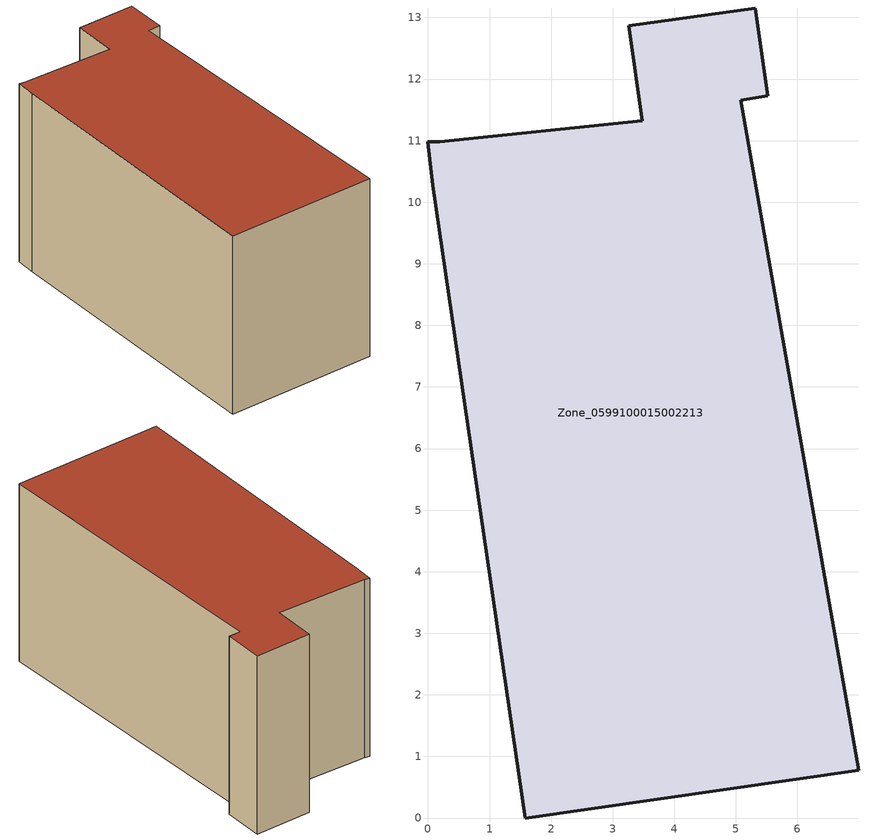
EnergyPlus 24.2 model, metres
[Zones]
Zone_0599100015002213
 floor ground (C_G): 5.08,11.65 6.99,0.77 1.58,0 0.08,10.27 0,10.98 0.19,10.98 3.48,11.32 3.26,12.87 5.32,13.15 5.52,11.73 z0.79
 wall outside (C_F): 6.99,0.77 5.08,11.65 5.52,11.73 5.32,13.15 3.26,12.87 3.48,11.32 0.19,10.98 0,10.98 0.08,10.27 1.58,0 6.99,0.77 z0.79:7.53
 roof outside (C_R): 5.08,11.65 5.52,11.73 5.32,13.15 3.26,12.87 3.48,11.32 0.19,10.98 0,10.98 0.08,10.27 1.58,0 6.99,0.77 z7.53
[BUILDING]
Pand.0599100015002213: North Axis=0; Terrain=City; Loads Convergence Tolerance Value=0.04; Temperature Convergence Tolerance Value=0.4; Solar Distribution=FullExterior; Maximum Number of Warmup Days=25; Minimum Number of Warmup Days=1
[Site:Location]
Rotterdam.The.Hague.AP_ZH_NLD Design_Conditions: Latitude=51.96; Longitude=4.45; Time Zone=1; Elevation=-4.5
[SITE:GROUNDTEMPERATURE:BUILDINGSURFACE]
18, 18, 18, 18, 18, 18, 18, 18, 18, 18, 18, 18
[MATERIAL] Thermal Absorptance=0.9; Solar Absorptance=0.7; Visible Absorptance=0.7
Name | Roughness | Thickness | Conductivity | Density | Specific Heat
G.TC.1975-1991 | MediumSmooth | 0.15 | 0.288461 | 540 | 1210
F.TC.1975-1991 | Rough | 0.3 | 0.230769 | 1920 | 840
R.TC.1975-1991 | MediumRough | 0.2 | 0.153846 | 1500 | 1000
[CONSTRUCTION]
C_G: G.TC.1975-1991
C_F: F.TC.1975-1991
C_R: R.TC.1975-1991
[ZONE]
Zone_0599100015002213: Type=1; Multiplier=1; Ceiling Height=Autocalculate; Volume=Autocalculate; Floor Area=autocalculate; Part of Total Floor Area=Yes
[ZONEINFILTRATION:DESIGNFLOWRATE]
Infil_Zone_0599100015002213: Zone or ZoneList or Space or SpaceList=Zone_0599100015002213; Schedule=AlwaysOn; Design Flow Rate Calculation Method=Flow/Area; Flow Rate per Floor Area=0.003; Constant Term Coefficient=1; Temperature Term Coefficient=0; Velocity Term Coefficient=0; Velocity Squared Term Coefficient=0
[HVACTEMPLATE:ZONE:IDEALLOADSAIRSYSTEM]
Zone_0599100015002213: Maximum Heating Supply Air Temperature=50; Minimum Cooling Supply Air Temperature=13; Maximum Heating Supply Air Humidity Ratio=0.0156; Minimum Cooling Supply Air Humidity Ratio=0.0077; Heating Limit=NoLimit; Cooling Limit=NoLimit; Dehumidification Control Type=ConstantSensibleHeatRatio; Cooling Sensible Heat Ratio=0.7; Dehumidification Setpoint=60; Humidification Control Type=None; Humidification Setpoint=30; Outdoor Air Method=None; Outdoor Air Flow Rate per Person=0.00944; Outdoor Air Flow Rate per Zone Floor Area=0; Outdoor Air Flow Rate per Zone=0; Demand Controlled Ventilation Type=None; Outdoor Air Economizer Type=NoEconomizer; Heat Recovery Type=None; Sensible Heat Recovery Effectiveness=0.7; Latent Heat Recovery Effectiveness=0.65
[ZONECONTROL:THERMOSTAT]
ThermostatControl_Zone_0599100015002213: Zone or ZoneList=Zone_0599100015002213; Control Type Schedule=DualSetpointControlType; Control 1=Thermostat_Zone_0599100015002213; Temperature Difference Between Cutout And Setpoint=0
[THERMOSTATSETPOINT:DUALSETPOINT]
Thermostat_Zone_0599100015002213: Heating Setpoint Temperature Schedule=HeatingSetpoint_Zone_0599100015002213; Cooling Setpoint Temperature Schedule=CoolingSetpoint_Zone_0599100015002213
[SCHEDULE:COMPACT]
HeatingSetpoint_Zone_0599100015002213: Through: 12/31, For: AllDays, Until: 24:00, 21
CoolingSetpoint_Zone_0599100015002213: Through: 12/31, For: AllDays, Until: 24:00, 24
DualSetpointControlType: Through: 12/31, For: AllDays, Until: 24:00, 4
AlwaysOn: Through: 12/31, For: AllDays, Until: 24:00, 1
